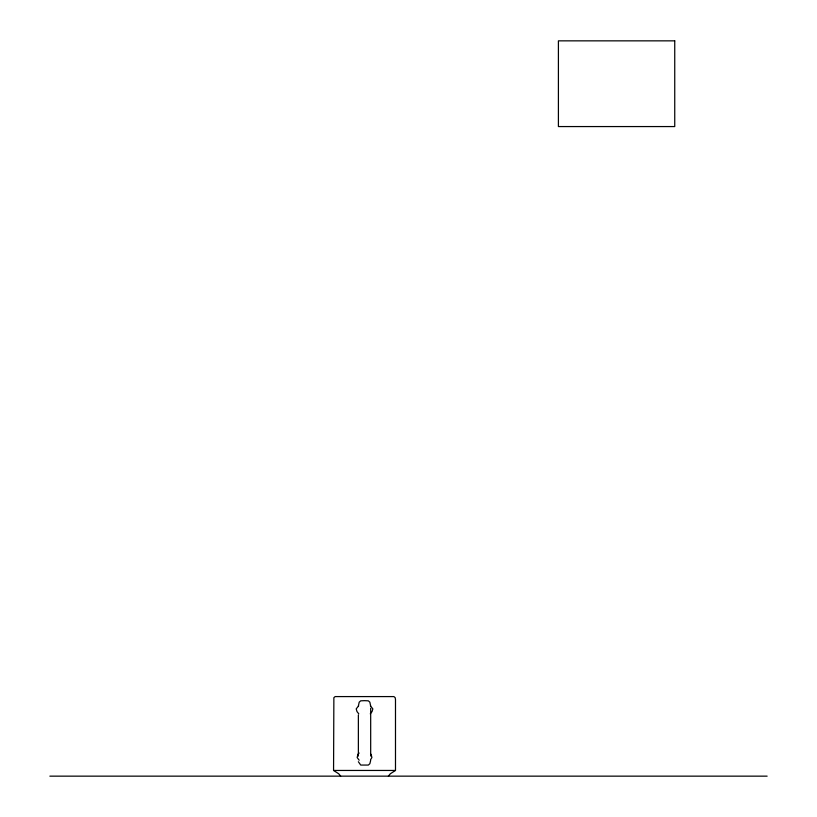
<?xml version="1.0" encoding="UTF-8"?>
<svg xmlns="http://www.w3.org/2000/svg" width="817" height="817" viewBox="0 0 817 817"><rect width="100%" height="100%" fill="white"/><g stroke="black" fill="none" stroke-linecap="round" stroke-linejoin="round"><path stroke-width="1.23" d="M370.642 759.606L371.888 757.533L371.122 754.285M370.275 713.844L372.041 711.597L372.848 708.87L370.428 705.878M388.381 776.15L390.332 773.77L395.489 770.451L395.489 699.566L395.183 697.677L393.896 696.584L335.154 696.584L333.867 697.677L333.561 770.451L338.718 773.77L340.669 776.15M359.153 753.019L357.928 754.285L357.172 757.533L359.163 760.239M358.622 705.878L356.202 708.87L357.009 711.597L358.786 713.844M333.561 770.451L395.489 770.451M49.868 776.15L767.132 776.15M358.367 761.72L360.705 765.059L368.344 765.059L369.856 763.711L370.683 760.402M370.683 706.011L369.856 702.181L368.344 700.833L364.525 700.659L360.705 700.833L359.194 702.181L358.367 706.011M370.683 708.216L370.683 756.021M358.367 714.936L358.367 756.021M674.74 40.85L558.409 40.85L558.409 126.564L674.74 126.564L674.74 40.85"/></g></svg>
